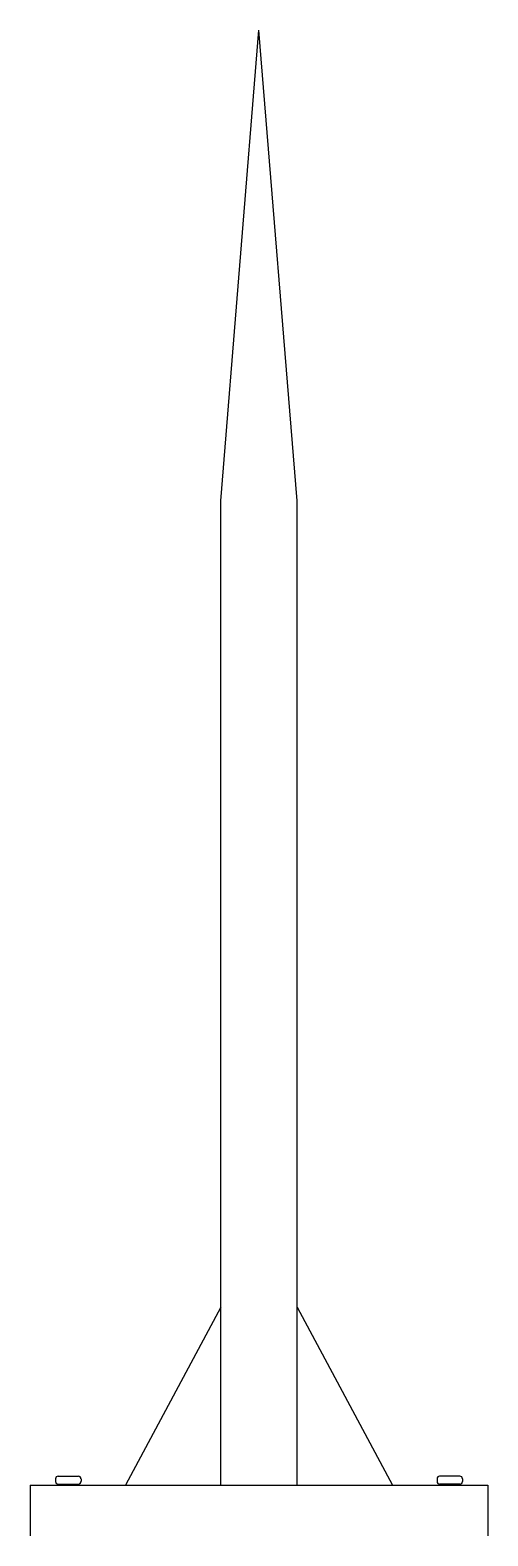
# Model space of a CAD drawing. Header units: millimetres. Extents: x -6739.822 to -6739.744, y -895.11 to -894.852.
import ezdxf

# ---------------------------------------------------------------- set-up
doc = ezdxf.new("R2010")
doc.units = ezdxf.units.MM
for name, color, linetype in [('A-03', 3, 'Continuous'), ('AUX_03', 3, 'Continuous'), ('IE', 2, 'Continuous')]:
    doc.layers.add(name, color=color, linetype=linetype)

msp = doc.modelspace()

# ---------------------------------------------------------------- linework, layer by layer
at = {"layer": 'A-03'}
for p, q in [((-6739.78959, -895.07099), (-6739.80595, -895.10156)), ((-6739.77649, -895.07099), (-6739.76012, -895.10156))]:
    msp.add_line(p, q, dxfattribs=at)
at = {"layer": 'AUX_03'}
for p, q in [((-6739.78959, -894.93246), (-6739.78304, -894.85156)), ((-6739.77649, -894.93246), (-6739.78304, -894.85156)), ((-6739.78959, -895.10156), (-6739.78959, -894.93246)), ((-6739.77649, -895.10156), (-6739.77649, -894.93246)), ((-6739.82233, -895.10156), (-6739.82233, -895.11029)), ((-6739.82233, -895.10156), (-6739.74374, -895.10156)), ((-6739.74374, -895.10156), (-6739.74374, -895.11029))]:
    msp.add_line(p, q, dxfattribs=at)
at = {"layer": 'IE'}
for p, q in [((-6739.81753, -895.10003), (-6739.81404, -895.10003)), ((-6739.74854, -895.10003), (-6739.75203, -895.10003)), ((-6739.81797, -895.10046), (-6739.81797, -895.10095)), ((-6739.81753, -895.10138), (-6739.81404, -895.10138)), ((-6739.81753, -895.10138), (-6739.81753, -895.10156)), ((-6739.81404, -895.10138), (-6739.81404, -895.10156)), ((-6739.8136, -895.10046), (-6739.8136, -895.10095)), ((-6739.75247, -895.10046), (-6739.75247, -895.10095)), ((-6739.75203, -895.10138), (-6739.75203, -895.10156)), ((-6739.74854, -895.10138), (-6739.75203, -895.10138)), ((-6739.74854, -895.10138), (-6739.74854, -895.10156)), ((-6739.7481, -895.10046), (-6739.7481, -895.10095))]:
    msp.add_line(p, q, dxfattribs=at)
for centre, start, end in [((-6739.81753, -895.10046), 90, 180), ((-6739.81404, -895.10046), 0, 90), ((-6739.75203, -895.10046), 90, 180), ((-6739.74854, -895.10046), 0, 90), ((-6739.81753, -895.10095), 180, 270), ((-6739.81404, -895.10095), 270, 360), ((-6739.75203, -895.10095), 180, 270), ((-6739.74854, -895.10095), 270, 0)]:
    msp.add_arc(centre, 0.000437, start, end, dxfattribs=at)

doc.saveas('drawing.dxf')
